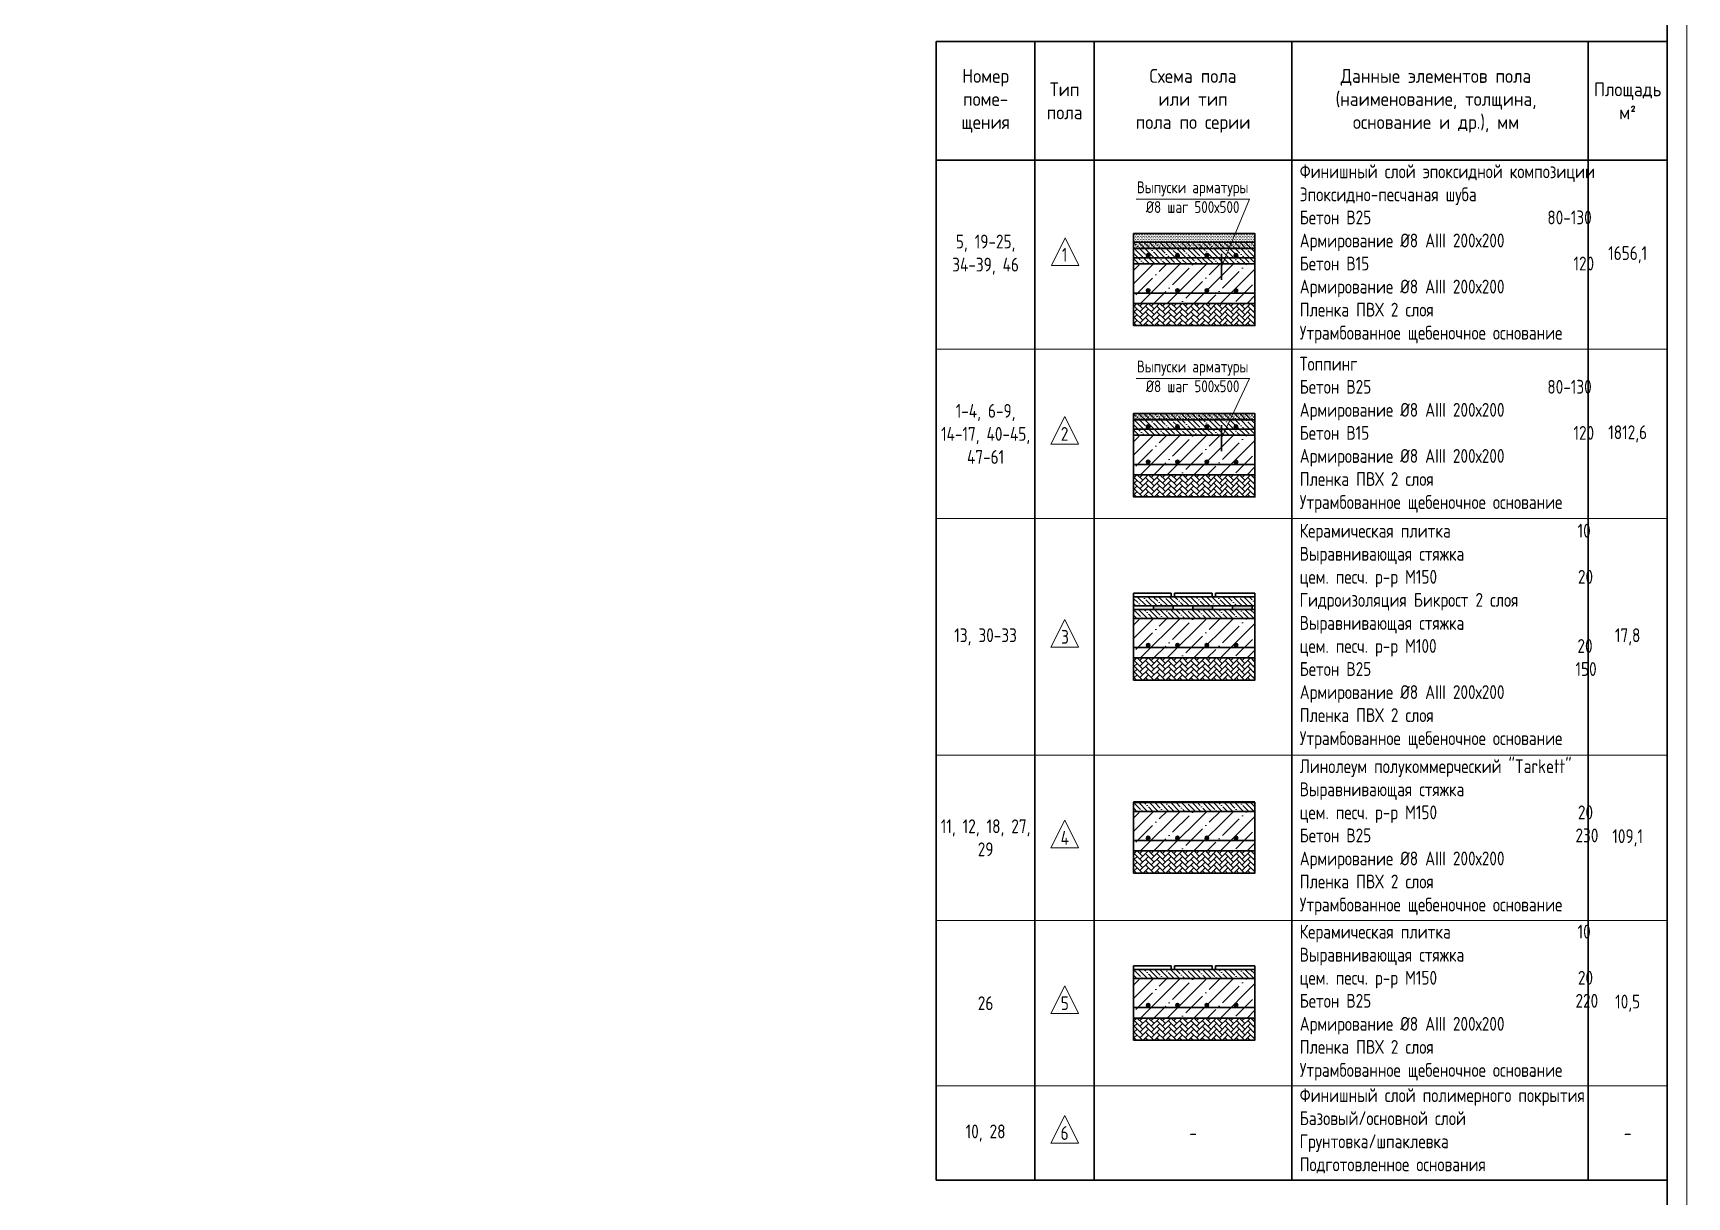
# Model space of a CAD drawing. Extents: x -965262 to 1142518, y -357520 to 71675.
# Drawn here: x 127810 to 169668, y -211630 to -182172 of the extents above; entities that cross this region are included whole.
import ezdxf

# ---------------------------------------------------------------- set-up
doc = ezdxf.new("R2010")
doc.units = 0
doc.header["$LTSCALE"] = 10
doc.layers.get('0').update_dxf_attribs({"linetype": 'CONTINUOUS', "lineweight": 30})
doc.styles.add('GOST 2.304', font='isocpeur.ttf', dxfattribs={"width": 0.75, "height": 250})
doc.styles.get("Standard").update_dxf_attribs({"font": 'isocpeur.ttf', "height": 300})
doc.styles.add('ГОСТ 2м', font='isocpeur.ttf', dxfattribs={"width": 0.8, "height": 250})

msp = doc.modelspace()

# ---------------------------------------------------------------- hatches: boundary and pattern name
at = {"lineweight": 15, "ltscale": 100}
h = msp.add_hatch(dxfattribs=at)
h.set_pattern_fill('DOTS', color=256, scale=25, style=0)
h.set_pattern_definition([(0, (981156.75, -1393778.113), (19.84375, 39.6875), [0, -39.6875])])
h.paths.add_polyline_path([(158732.9, -187467.2), (155662.9, -187467.2), (155662.9, -187622.4), (158732.9, -187622.4)])
h.paths.add_polyline_path([(158732.9, -187248.6), (155662.9, -187248.6), (155662.9, -187467.2), (158732.9, -187467.2)])
h = msp.add_hatch(dxfattribs=at)
h.set_pattern_fill('ANSI35', color=256, scale=30, angle=90, style=0)
h.set_pattern_definition([(135, (981156.75, -1393778.11), (-134.703842, -134.703842), []), (135, (981156.75, -1393643.4), (-134.703842, -134.703842), [238.125, -47.625, 0, -47.625])])
h.paths.add_polyline_path([(158732.9, -187859.1), (155662.9, -187859.1), (155662.9, -188015.7), (158732.9, -188015.7)])
h.paths.add_polyline_path([(158732.9, -187467.2), (155662.9, -187467.2), (155662.9, -187859.1), (158732.9, -187859.1)])
h.paths.add_polyline_path([(156818.8, -187798.2, -1), (156729.9, -187798.2, -1)], flags=16)
h.paths.add_polyline_path([(157560.2, -187798.2, -1), (157471.4, -187798.2, -1)], flags=16)
h.paths.add_polyline_path([(156077.3, -187798.2, -1), (155988.5, -187798.2, -1)], flags=16)
h.paths.add_polyline_path([(158301.7, -187798.2, -1), (158212.8, -187798.2, -1)], flags=16)
h = msp.add_hatch(color=1)
h.paths.add_polyline_path([(155988.5, -187798.2), (156077.3, -187798.2, 1)])
h.paths.add_polyline_path([(156077.3, -187798.2), (155988.5, -187798.2, 1)])
h = msp.add_hatch(color=1)
h.paths.add_polyline_path([(156729.9, -187798.2), (156818.8, -187798.2, 1)])
h.paths.add_polyline_path([(156818.8, -187798.2), (156729.9, -187798.2, 1)])
h = msp.add_hatch(color=1)
h.paths.add_polyline_path([(157471.4, -187798.2), (157560.2, -187798.2, 1)])
h.paths.add_polyline_path([(157560.2, -187798.2), (157471.4, -187798.2, 1)])
h = msp.add_hatch(color=1)
h.paths.add_polyline_path([(158212.8, -187798.2), (158301.7, -187798.2, 1)])
h.paths.add_polyline_path([(158301.7, -187798.2), (158212.8, -187798.2, 1)])
at = {"lineweight": 15}
h = msp.add_hatch(dxfattribs=at)
h.set_pattern_fill('ANSI35', color=256, scale=75, style=0)
h.set_pattern_definition([(45, (-4394405, -3123489.8), (-336.759605, 336.759605), []), (45, (-4394068.26, -3123489.8), (-336.759605, 336.759605), [595.3125, -119.0625, 0, -119.0625])])
h.paths.add_polyline_path([(158732.9, -188015.7), (155662.9, -188015.7), (155662.9, -189015.7), (158732.9, -189015.7)])
h = msp.add_hatch(color=1)
h.paths.add_polyline_path([(155988.5, -188691), (156077.3, -188691, 1)])
h.paths.add_polyline_path([(156077.3, -188691), (155988.5, -188691, 1)])
h = msp.add_hatch(color=1)
h.paths.add_polyline_path([(156729.9, -188691), (156818.8, -188691, 1)])
h.paths.add_polyline_path([(156818.8, -188691), (156729.9, -188691, 1)])
h = msp.add_hatch(color=1)
h.paths.add_polyline_path([(157471.4, -188691), (157560.2, -188691, 1)])
h.paths.add_polyline_path([(157560.2, -188691), (157471.4, -188691, 1)])
h = msp.add_hatch(color=1)
h.paths.add_polyline_path([(158212.8, -188691), (158301.7, -188691, 1)])
h.paths.add_polyline_path([(158301.7, -188691), (158212.8, -188691, 1)])
h = msp.add_hatch(dxfattribs=at)
h.set_pattern_fill('AR-HBONE', color=256, style=0)
h.set_pattern_definition([(45, (-4395802.48, -3145382.73), (1e-14, 143.684098), [304.8, -101.6]), (135, (-4395730.64, -3145310.89), (1e-14, 143.684098), [304.8, -101.6])])
h.paths.add_polyline_path([(158732.9, -189015.7), (155662.9, -189015.7), (155662.9, -189575.6), (158732.9, -189575.6)])
at = {"lineweight": 15, "ltscale": 100}
h = msp.add_hatch(dxfattribs=at)
h.set_pattern_fill('ANSI35', color=256, scale=30, angle=90, style=0)
h.set_pattern_definition([(135, (981156.75, -1398114.5), (-134.703842, -134.703842), []), (135, (981156.75, -1397979.79), (-134.703842, -134.703842), [238.125, -47.625, 0, -47.625])])
h.paths.add_polyline_path([(158732.9, -192195.5), (155662.9, -192195.5), (155662.9, -192352.1), (158732.9, -192352.1)])
h.paths.add_polyline_path([(158732.9, -191803.6), (155662.9, -191803.6), (155662.9, -192195.5), (158732.9, -192195.5)])
h.paths.add_polyline_path([(156818.8, -192134.6, -1), (156729.9, -192134.6, -1)], flags=16)
h.paths.add_polyline_path([(157560.2, -192134.6, -1), (157471.4, -192134.6, -1)], flags=16)
h.paths.add_polyline_path([(156077.3, -192134.6, -1), (155988.5, -192134.6, -1)], flags=16)
h.paths.add_polyline_path([(158301.7, -192134.6, -1), (158212.8, -192134.6, -1)], flags=16)
at = {"lineweight": 15}
h = msp.add_hatch(dxfattribs=at)
h.set_pattern_fill('DOTS', color=256, scale=25)
h.set_pattern_definition([(0, (3220014.715, -186370.24), (19.84375, 39.6875), [0, -39.6875])])
h.paths.add_polyline_path([(158732.9, -191958.8), (155662.9, -191958.8), (155662.9, -191803.6), (158732.9, -191803.6)])
h = msp.add_hatch(color=1)
h.paths.add_polyline_path([(155988.5, -192134.6), (156077.3, -192134.6, 1)])
h.paths.add_polyline_path([(156077.3, -192134.6), (155988.5, -192134.6, 1)])
h = msp.add_hatch(color=1)
h.paths.add_polyline_path([(156729.9, -192134.6), (156818.8, -192134.6, 1)])
h.paths.add_polyline_path([(156818.8, -192134.6), (156729.9, -192134.6, 1)])
h = msp.add_hatch(color=1)
h.paths.add_polyline_path([(157471.4, -192134.6), (157560.2, -192134.6, 1)])
h.paths.add_polyline_path([(157560.2, -192134.6), (157471.4, -192134.6, 1)])
h = msp.add_hatch(color=1)
h.paths.add_polyline_path([(158212.8, -192134.6), (158301.7, -192134.6, 1)])
h.paths.add_polyline_path([(158301.7, -192134.6), (158212.8, -192134.6, 1)])
h = msp.add_hatch(dxfattribs=at)
h.set_pattern_fill('ANSI35', color=256, scale=75, style=0)
h.set_pattern_definition([(45, (-4394405, -3127826.2), (-336.759605, 336.759605), []), (45, (-4394068.26, -3127826.2), (-336.759605, 336.759605), [595.3125, -119.0625, 0, -119.0625])])
h.paths.add_polyline_path([(158732.9, -192352.1), (155662.9, -192352.1), (155662.9, -193352.1), (158732.9, -193352.1)])
h = msp.add_hatch(dxfattribs=at)
h.set_pattern_fill('AR-HBONE', color=256, style=0)
h.set_pattern_definition([(45, (-4395802.48, -3149719.11), (1e-14, 143.684098), [304.8, -101.6]), (135, (-4395730.64, -3149647.27), (1e-14, 143.684098), [304.8, -101.6])])
h.paths.add_polyline_path([(158732.9, -193352.1), (155662.9, -193352.1), (155662.9, -193912), (158732.9, -193912)])
h = msp.add_hatch(color=1)
h.paths.add_polyline_path([(155988.5, -193027.3), (156077.3, -193027.3, 1)])
h.paths.add_polyline_path([(156077.3, -193027.3), (155988.5, -193027.3, 1)])
h = msp.add_hatch(color=1)
h.paths.add_polyline_path([(156729.9, -193027.3), (156818.8, -193027.3, 1)])
h.paths.add_polyline_path([(156818.8, -193027.3), (156729.9, -193027.3, 1)])
h = msp.add_hatch(color=1)
h.paths.add_polyline_path([(157471.4, -193027.3), (157560.2, -193027.3, 1)])
h.paths.add_polyline_path([(157560.2, -193027.3), (157471.4, -193027.3, 1)])
h = msp.add_hatch(color=1)
h.paths.add_polyline_path([(158212.8, -193027.3), (158301.7, -193027.3, 1)])
h.paths.add_polyline_path([(158301.7, -193027.3), (158212.8, -193027.3, 1)])
h = msp.add_hatch(dxfattribs=at)
h.set_pattern_fill('ANSI35', color=256, scale=30, angle=90)
h.set_pattern_definition([(135, (156779.03, -196653.2), (-134.704, -134.704), []), (135, (156779.03, -196518.49), (-134.704, -134.704), [238.125, -47.625, 0, -47.625])])
h.paths.add_polyline_path([(158732.9, -196645.2), (156162.9, -196645.2), (156162.9, -196670.2), (158732.9, -196670.2)])
h.paths.add_polyline_path([(156162.9, -196645.2), (155662.9, -196645.2), (155662.9, -196670.2), (156162.9, -196670.2)])
h.paths.add_polyline_path([(158732.9, -196439.9), (155662.9, -196439.9), (155662.9, -196595.2), (155662.9, -196645.2), (158732.9, -196645.2)])
h = msp.add_hatch(color=256, dxfattribs=at)
h.dxf.hatch_style = 1
h.paths.add_polyline_path([(156162.9, -196670.2), (156162.9, -196758.2), (156662.9, -196758.2), (156662.9, -196670.2)])
h.paths.add_polyline_path([(157162.9, -196670.2), (157162.9, -196758.2), (157662.9, -196758.2), (157662.9, -196670.2)])
h.paths.add_polyline_path([(158662.9, -196758.2), (158662.9, -196670.2), (158162.9, -196670.2), (158162.9, -196758.2)])
h = msp.add_hatch(dxfattribs=at)
h.set_pattern_fill('ANSI35', color=256, scale=30, angle=90)
h.set_pattern_definition([(135, (156609.05, -196771), (-134.704, -134.704), []), (135, (156609.05, -196636.3), (-134.704, -134.704), [238.125, -47.625, 0, -47.625])])
h.paths.add_polyline_path([(158732.9, -196758.2), (156162.9, -196758.2), (156162.9, -196783.2), (158732.9, -196783.2)])
h.paths.add_polyline_path([(156162.9, -196758.2), (155662.9, -196758.2), (155662.9, -196783.2), (156162.9, -196783.2)])
h.paths.add_polyline_path([(158732.9, -196783.2), (155662.9, -196783.2), (155662.9, -196988.5), (158732.9, -196988.5)])
h = msp.add_hatch(dxfattribs=at)
h.set_pattern_fill('ANSI35', color=256, scale=75, style=0)
h.set_pattern_definition([(45, (-4394405, -3132462.56), (-336.759605, 336.759605), []), (45, (-4394068.26, -3132462.56), (-336.759605, 336.759605), [595.3125, -119.0625, 0, -119.0625])])
h.paths.add_polyline_path([(158732.9, -196988.5), (155662.9, -196988.5), (155662.9, -197988.5), (158732.9, -197988.5)])
h = msp.add_hatch(color=1)
h.paths.add_polyline_path([(155988.5, -197663.7), (156077.3, -197663.7, 1)])
h.paths.add_polyline_path([(156077.3, -197663.7), (155988.5, -197663.7, 1)])
h = msp.add_hatch(color=1)
h.paths.add_polyline_path([(156729.9, -197663.7), (156818.8, -197663.7, 1)])
h.paths.add_polyline_path([(156818.8, -197663.7), (156729.9, -197663.7, 1)])
h = msp.add_hatch(color=1)
h.paths.add_polyline_path([(157471.4, -197663.7), (157560.2, -197663.7, 1)])
h.paths.add_polyline_path([(157560.2, -197663.7), (157471.4, -197663.7, 1)])
h = msp.add_hatch(color=1)
h.paths.add_polyline_path([(158212.8, -197663.7), (158301.7, -197663.7, 1)])
h.paths.add_polyline_path([(158301.7, -197663.7), (158212.8, -197663.7, 1)])
h = msp.add_hatch(dxfattribs=at)
h.set_pattern_fill('AR-HBONE', color=256, style=0)
h.set_pattern_definition([(45, (-4395802.48, -3154355.49), (1e-14, 143.684098), [304.8, -101.6]), (135, (-4395730.64, -3154283.65), (1e-14, 143.684098), [304.8, -101.6])])
h.paths.add_polyline_path([(158732.9, -197988.5), (155662.9, -197988.5), (155662.9, -198548.3), (158732.9, -198548.3)])
h = msp.add_hatch(dxfattribs=at)
h.set_pattern_fill('ANSI35', color=256, scale=30, angle=90)
h.set_pattern_definition([(135, (156609.05, -201654.37), (-134.704, -134.704), []), (135, (156609.05, -201519.67), (-134.704, -134.704), [238.125, -47.625, 0, -47.625])])
h.paths.add_polyline_path([(158732.9, -201641.6), (156162.9, -201641.6), (156162.9, -201666.6), (158732.9, -201666.6)])
h.paths.add_polyline_path([(156162.9, -201641.6), (155662.9, -201641.6), (155662.9, -201666.6), (156162.9, -201666.6)])
h.paths.add_polyline_path([(158732.9, -201666.6), (155662.9, -201666.6), (155662.9, -201871.8), (158732.9, -201871.8)])
h = msp.add_hatch(dxfattribs=at)
h.set_pattern_fill('ANSI35', color=256, scale=75, style=0)
h.set_pattern_definition([(45, (-4394405, -3137345.94), (-336.759605, 336.759605), []), (45, (-4394068.26, -3137345.94), (-336.759605, 336.759605), [595.3125, -119.0625, 0, -119.0625])])
h.paths.add_polyline_path([(158732.9, -201871.8), (155662.9, -201871.8), (155662.9, -202871.8), (158732.9, -202871.8)])
h = msp.add_hatch(color=1)
h.paths.add_polyline_path([(155988.5, -202547.1), (156077.3, -202547.1, 1)])
h.paths.add_polyline_path([(156077.3, -202547.1), (155988.5, -202547.1, 1)])
h = msp.add_hatch(color=1)
h.paths.add_polyline_path([(156729.9, -202547.1), (156818.8, -202547.1, 1)])
h.paths.add_polyline_path([(156818.8, -202547.1), (156729.9, -202547.1, 1)])
h = msp.add_hatch(color=1)
h.paths.add_polyline_path([(157471.4, -202547.1), (157560.2, -202547.1, 1)])
h.paths.add_polyline_path([(157560.2, -202547.1), (157471.4, -202547.1, 1)])
h = msp.add_hatch(color=1)
h.paths.add_polyline_path([(158212.8, -202547.1), (158301.7, -202547.1, 1)])
h.paths.add_polyline_path([(158301.7, -202547.1), (158212.8, -202547.1, 1)])
h = msp.add_hatch(dxfattribs=at)
h.set_pattern_fill('AR-HBONE', color=256, style=0)
h.set_pattern_definition([(45, (-4395802.48, -3159238.87), (1e-14, 143.684098), [304.8, -101.6]), (135, (-4395730.64, -3159167.02), (1e-14, 143.684098), [304.8, -101.6])])
h.paths.add_polyline_path([(158732.9, -202871.8), (155662.9, -202871.8), (155662.9, -203431.7), (158732.9, -203431.7)])
h = msp.add_hatch(dxfattribs=at)
h.set_pattern_fill('ANSI35', color=256, scale=30, angle=90)
h.set_pattern_definition([(135, (156609.05, -205884.75), (-134.704, -134.704), []), (135, (156609.05, -205750.05), (-134.704, -134.704), [238.125, -47.625, 0, -47.625])])
h.paths.add_polyline_path([(158732.9, -205872), (156162.9, -205872), (156162.9, -205897), (158732.9, -205897)])
h.paths.add_polyline_path([(156162.9, -205872), (155662.9, -205872), (155662.9, -205897), (156162.9, -205897)])
h.paths.add_polyline_path([(158732.9, -205897), (155662.9, -205897), (155662.9, -206102.2), (158732.9, -206102.2)])
h = msp.add_hatch(dxfattribs=at)
h.set_pattern_fill('ANSI35', color=256, scale=75, style=0)
h.set_pattern_definition([(45, (-4394405, -3141576.3), (-336.759605, 336.759605), []), (45, (-4394068.26, -3141576.3), (-336.759605, 336.759605), [595.3125, -119.0625, 0, -119.0625])])
h.paths.add_polyline_path([(158732.9, -206102.2), (155662.9, -206102.2), (155662.9, -207102.2), (158732.9, -207102.2)])
h = msp.add_hatch(color=1)
h.paths.add_polyline_path([(155988.5, -206777.5), (156077.3, -206777.5, 1)])
h.paths.add_polyline_path([(156077.3, -206777.5), (155988.5, -206777.5, 1)])
h = msp.add_hatch(color=1)
h.paths.add_polyline_path([(156729.9, -206777.5), (156818.8, -206777.5, 1)])
h.paths.add_polyline_path([(156818.8, -206777.5), (156729.9, -206777.5, 1)])
h = msp.add_hatch(color=1)
h.paths.add_polyline_path([(157471.4, -206777.5), (157560.2, -206777.5, 1)])
h.paths.add_polyline_path([(157560.2, -206777.5), (157471.4, -206777.5, 1)])
h = msp.add_hatch(color=1)
h.paths.add_polyline_path([(158212.8, -206777.5), (158301.7, -206777.5, 1)])
h.paths.add_polyline_path([(158301.7, -206777.5), (158212.8, -206777.5, 1)])
h = msp.add_hatch(dxfattribs=at)
h.set_pattern_fill('AR-HBONE', color=256, style=0)
h.set_pattern_definition([(45, (-4395802.48, -3163469.24), (1e-14, 143.684098), [304.8, -101.6]), (135, (-4395730.64, -3163397.4), (1e-14, 143.684098), [304.8, -101.6])])
h.paths.add_polyline_path([(158732.9, -207102.2), (155662.9, -207102.2), (155662.9, -207662.1), (158732.9, -207662.1)])

# ---------------------------------------------------------------- linework, layer by layer
for p, q in [((150667.6, -182388.2, -3259.8), (169167.6, -182388.2, -3259.8)), ((153167.6, -182388.2, -3259.8), (153167.6, -211206.5, -3259.8)), ((169167.6, -182388.2, -3259.8), (169167.6, -211206.5, -3259.8)), ((150667.6, -185388.2, -3259.8), (169167.6, -185388.2, -3259.8)), ((167167.5, -185388.2, -3259.8), (167167.4, -191474.6, -3259.8)), ((155662.9, -196351.9, -3259.8), (156612.9, -196351.9, -3259.8)), ((155662.9, -196439.9, -3259.8), (155662.9, -196351.9, -3259.8)), ((155662.9, -196439.9, -3259.8), (158732.9, -196439.9, -3259.8)), ((155662.9, -196439.9, -3259.8), (158732.9, -196439.9, -3259.8)), ((155662.9, -196988.5, -3259.8), (155662.9, -196439.9, -3259.8)), ((158732.9, -196670.2, -3259.8), (155662.9, -196670.2, -3259.8)), ((156162.9, -196758.2, -3259.8), (156162.9, -196670.2, -3259.8)), ((156612.9, -196439.9, -3259.8), (156612.9, -196351.9, -3259.8)), ((156662.9, -196758.2, -3259.8), (156662.9, -196670.2, -3259.8)), ((156697.9, -196439.9, -3259.8), (156697.9, -196351.9, -3259.8)), ((156697.9, -196351.9, -3259.8), (157647.9, -196351.9, -3259.8)), ((157162.9, -196758.2, -3259.8), (157162.9, -196670.2, -3259.8)), ((157647.9, -196439.9, -3259.8), (157647.9, -196351.9, -3259.8)), ((157662.9, -196758.2, -3259.8), (157662.9, -196670.2, -3259.8)), ((157732.9, -196439.9, -3259.8), (157732.9, -196351.9, -3259.8)), ((157732.9, -196351.9, -3259.8), (158732.9, -196351.9, -3259.8)), ((158162.9, -196758.2, -3259.8), (158162.9, -196670.2, -3259.8)), ((158662.9, -196758.2, -3259.8), (158662.9, -196670.2, -3259.8)), ((158732.9, -196439.9, -3259.8), (158732.9, -196351.9, -3259.8)), ((158732.9, -196439.9, -3259.8), (158732.9, -196595.2, -3259.8)), ((158732.9, -196439.9, -3259.8), (158732.9, -196988.5, -3259.8)), ((155662.9, -196758.2, -3259.8), (158732.9, -196758.2, -3259.8)), ((155662.9, -196988.5, -3259.8), (158732.9, -196988.5, -3259.8)), ((155662.9, -197988.5, -3259.8), (155662.9, -196988.5, -3259.8)), ((158732.9, -196988.5, -3259.8), (155662.9, -196988.5, -3259.8)), ((158732.9, -196988.5, -3259.8), (158732.9, -197988.5, -3259.8)), ((158732.9, -197988.5, -3259.8), (155662.9, -197988.5, -3259.8)), ((155662.9, -201871.8, -3259.8), (155662.9, -201641.6, -3259.8)), ((158732.9, -201641.6, -3259.8), (158732.9, -201871.8, -3259.8)), ((158732.9, -201871.8, -3259.8), (155662.9, -201871.8, -3259.8)), ((155662.9, -201871.8, -3259.8), (158732.9, -201871.8, -3259.8)), ((155662.9, -202871.8, -3259.8), (155662.9, -201871.8, -3259.8)), ((158732.9, -201871.8, -3259.8), (158732.9, -202871.8, -3259.8)), ((158732.9, -202871.8, -3259.8), (155662.9, -202871.8, -3259.8)), ((155662.9, -205783.9, -3259.8), (156612.9, -205783.9, -3259.8)), ((155662.9, -205872, -3259.8), (155662.9, -205783.9, -3259.8)), ((155662.9, -206102.2, -3259.8), (155662.9, -205872, -3259.8)), ((155662.9, -205872, -3259.8), (158732.9, -205872, -3259.8)), ((155662.9, -205872, -3259.8), (158732.9, -205872, -3259.8)), ((156612.9, -205872, -3259.8), (156612.9, -205783.9, -3259.8)), ((156697.9, -205783.9, -3259.8), (157647.9, -205783.9, -3259.8)), ((156697.9, -205872, -3259.8), (156697.9, -205783.9, -3259.8)), ((157647.9, -205872, -3259.8), (157647.9, -205783.9, -3259.8)), ((157732.9, -205783.9, -3259.8), (158732.9, -205783.9, -3259.8)), ((157732.9, -205872, -3259.8), (157732.9, -205783.9, -3259.8)), ((158732.9, -205872, -3259.8), (158732.9, -205783.9, -3259.8)), ((158732.9, -205872, -3259.8), (158732.9, -206102.2, -3259.8)), ((158732.9, -206102.2, -3259.8), (155662.9, -206102.2, -3259.8)), ((155662.9, -206102.2, -3259.8), (158732.9, -206102.2, -3259.8)), ((155662.9, -207102.2, -3259.8), (155662.9, -206102.2, -3259.8)), ((158732.9, -206102.2, -3259.8), (158732.9, -207102.2, -3259.8)), ((158732.9, -207102.2, -3259.8), (155662.9, -207102.2, -3259.8))]:
    msp.add_line(p, q)
at = {"ltscale": 0.25}
for p, q in [((150667.6, -182388.2, -3259.8), (150667.6, -211206.5, -3259.8)), ((154667.6, -182388.2, -3259.8), (154667.6, -211206.5, -3259.8)), ((159667.6, -182388.2, -3259.8), (159667.6, -211206.5, -3259.8)), ((167167.6, -182388.2, -3259.8), (167166.8, -211206.5, -3259.8)), ((150667.6, -211206.5, -3259.8), (169167.6, -211206.5, -3259.8))]:
    msp.add_line(p, q, dxfattribs=at)
at = {"lineweight": 15}
for p, q in [((153581.4, -188057.6, 8350.5), (153931.4, -187357.6, 8350.5)), ((153931.4, -187357.6, 8350.5), (154281.4, -188057.6, 8350.5)), ((153581.4, -188057.6, 8350.5), (154281.4, -188057.6, 8350.5)), ((153570.3, -192575.7, 8350.5), (153920.3, -191875.7, 8350.5)), ((153920.3, -191875.7, 8350.5), (154270.3, -192575.7, 8350.5)), ((153570.3, -192575.7, 8350.5), (154270.3, -192575.7, 8350.5)), ((153571.9, -197712.1, 8350.5), (153921.9, -197012.1, 8350.5)), ((153921.9, -197012.1, 8350.5), (154271.9, -197712.1, 8350.5)), ((153571.9, -197712.1, 8350.5), (154271.9, -197712.1, 8350.5)), ((153570.8, -202798.5, 8350.5), (153920.8, -202098.5, 8350.5)), ((153920.8, -202098.5, 8350.5), (154270.8, -202798.5, 8350.5)), ((153570.8, -202798.5, 8350.5), (154270.8, -202798.5, 8350.5)), ((153571.9, -206984.8, 8350.5), (153921.9, -206284.8, 8350.5)), ((153921.9, -206284.8, 8350.5), (154271.9, -206984.8, 8350.5)), ((153571.9, -206984.8, 8350.5), (154271.9, -206984.8, 8350.5)), ((153571.9, -210270.8, 8350.5), (153921.9, -209570.8, 8350.5)), ((153921.9, -209570.8, 8350.5), (154271.9, -210270.8, 8350.5)), ((153571.9, -210270.8, 8350.5), (154271.9, -210270.8, 8350.5))]:
    msp.add_line(p, q, dxfattribs=at)
at = {"color": 1}
for p, q in [((155662.9, -187859.1, -3259.8), (158732.9, -187859.1, -3259.8)), ((155662.9, -188751.9, -3259.8), (158732.9, -188751.9, -3259.8)), ((155662.9, -192195.5, -3259.8), (158732.9, -192195.5, -3259.8)), ((155662.9, -193088.2, -3259.8), (158732.9, -193088.2, -3259.8)), ((155662.9, -197724.6, -3259.8), (158732.9, -197724.6, -3259.8)), ((155662.9, -202608, -3259.8), (158732.9, -202608, -3259.8)), ((155662.9, -206838.4, -3259.8), (158732.9, -206838.4, -3259.8))]:
    msp.add_line(p, q, dxfattribs=at)
at = {"lineweight": 15, "ltscale": 0.25}
for p, q in [((150667.6, -190174.6, -3259.8), (169167.6, -190174.6, -3259.8)), ((150667.6, -194461, -3259.8), (169167.6, -194461, -3259.8)), ((150667.6, -200447.4, -3259.8), (169167.6, -200447.4, -3259.8)), ((150667.6, -204633.7, -3259.8), (169167.6, -204633.7, -3259.8)), ((150667.6, -208820.1, -3259.8), (169167.6, -208820.1, -3259.8))]:
    msp.add_line(p, q, dxfattribs=at)
at = {"lineweight": 40}
msp.add_line((155662.9, -201641.6, -3259.8), (158732.9, -201641.6, -3259.8), dxfattribs=at)
at = {"lineweight": 15, "elevation": -3259.8}
msp.add_lwpolyline([(169667.6, -240087.8), (169667.6, -155987.8), (50767.6, -155987.8), (50767.6, -240087.8)], close=True, dxfattribs=at)
at = {"elevation": -3259.8}
for points in [[(169167.6, -239587.8), (169167.6, -156487.8), (52767.6, -156487.8), (52767.6, -239587.8)], [(155662.9, -187248.6), (158732.9, -187248.6), (158732.9, -188015.7), (155662.9, -188015.7)], [(155662.9, -188015.7), (158732.9, -188015.7), (158732.9, -189015.7), (155662.9, -189015.7)], [(155662.9, -189015.7), (158732.9, -189015.7), (158732.9, -189575.6), (155662.9, -189575.6)], [(155662.9, -191803.6), (158732.9, -191803.6), (158732.9, -192352.1), (155662.9, -192352.1)], [(158732.9, -191958.8), (155662.9, -191958.8), (155662.9, -191803.6), (158732.9, -191803.6)], [(155662.9, -192352.1), (158732.9, -192352.1), (158732.9, -193352.1), (155662.9, -193352.1)], [(155662.9, -193352.1), (158732.9, -193352.1), (158732.9, -193912), (155662.9, -193912)], [(155662.9, -197988.5), (158732.9, -197988.5), (158732.9, -198548.3), (155662.9, -198548.3)], [(155662.9, -202871.8), (158732.9, -202871.8), (158732.9, -203431.7), (155662.9, -203431.7)], [(155662.9, -207102.2), (158732.9, -207102.2), (158732.9, -207662.1), (155662.9, -207662.1)]]:
    msp.add_lwpolyline(points, close=True, dxfattribs=at)
at = {"lineweight": 15, "ltscale": 100, "extrusion": (0, 1, 0)}
for elevation in [-186376.3, -190912.7]:
    msp.add_lwpolyline([(-155725.2, 8350.5), (-158599.7, -1451.3)], dxfattribs=dict(at, elevation=elevation))
at = {"lineweight": 15, "ltscale": 100, "extrusion": (4.80244e-14, 1.55032e-14, -1), "elevation": 3259.8}
for points in [[(-157884, -188088.9), (-158599.7, -186376.3)], [(-157884, -192425.3), (-158599.7, -190912.7)]]:
    msp.add_lwpolyline(points, dxfattribs=at)
at = {"elevation": -3259.8}
for points in [[(155662.9, -187467.2), (158732.9, -187467.2)], [(155662.9, -187622.4), (158732.9, -187622.4)], [(155662.9, -191803.6), (158732.9, -191803.6)], [(155662.9, -191958.8), (158732.9, -191958.8)], [(155662.9, -196439.9), (158732.9, -196439.9)], [(155662.9, -205872), (158732.9, -205872)]]:
    msp.add_lwpolyline(points, dxfattribs=at)
at = {"color": 1, "ltscale": 100, "elevation": -3259.8}
for points in [[(157884, -187761.6), (157884, -188416.3)], [(157884, -192098), (157884, -192752.7)]]:
    msp.add_lwpolyline(points, dxfattribs=at)
at = {"color": 1}
for centre in [(156032.9, -187798.2, -3259.8), (156774.4, -187798.2, -3259.8), (157515.8, -187798.2, -3259.8), (158257.2, -187798.2, -3259.8), (156032.9, -188691, -3259.8), (156774.4, -188691, -3259.8), (157515.8, -188691, -3259.8), (158257.2, -188691, -3259.8), (156032.9, -192134.6, -3259.8), (156774.4, -192134.6, -3259.8), (157515.8, -192134.6, -3259.8), (158257.2, -192134.6, -3259.8), (156032.9, -193027.3, -3259.8), (156774.4, -193027.3, -3259.8), (157515.8, -193027.3, -3259.8), (158257.2, -193027.3, -3259.8), (156032.9, -197663.7, -3259.8), (156774.4, -197663.7, -3259.8), (157515.8, -197663.7, -3259.8), (158257.2, -197663.7, -3259.8), (156032.9, -202547.1, -3259.8), (156774.4, -202547.1, -3259.8), (157515.8, -202547.1, -3259.8), (158257.2, -202547.1, -3259.8), (156032.9, -206777.5, -3259.8), (156774.4, -206777.5, -3259.8), (157515.8, -206777.5, -3259.8), (158257.2, -206777.5, -3259.8)]:
    msp.add_circle(centre, 44.4, dxfattribs=at)

# ---------------------------------------------------------------- texts
at = {"char_height": 350, "attachment_point": 5}
for s, insert, width in [('{\\W0.9;Номер\\Pпоме-\\Pщения}', (151917.6, -183888.2, -3259.8), 2500), ('{\\W0.9;Схема пола\\Pили тип\\Pпола по серии}', (157167.6, -183888.2, -3259.8), 5000), ('{\\W0.9;Данные элементов пола\\P(наименование, толщина,\\Pоснование и др.), мм}', (163317.6, -183888.2, -3259.8), 7700), ('{\\W0.9;Тип\\Pпола}', (153917.6, -183888.2, -3259.8), 1500), ('{\\W0.9;Площадь\\Pм²}', (168167.6, -183888.2, -3259.8), 2000)]:
    msp.add_mtext(s, dxfattribs=dict(at, insert=insert, width=width))
at = {"char_height": 350, "attachment_point": 4, "style": 'ГОСТ 2м'}
for s, heights, insert in [('Финишный слой эпоксидной композиции\\PЭпоксидно-песчаная шуба\\PБетон В25                         80-130\\PАрмирование %%C8 АIII 200х200\\PБетон В15                             120\\PАрмирование %%C8 АIII 200х200\\PПленка ПВХ 2 слоя\\PУтрамбованное щебеночное основание', [6194.8], (159867.6, -187761.4, -3259.8)), ('Топпинг\\PБетон В25                         80-130\\PАрмирование %%C8 АIII 200х200\\PБетон В15                             120\\PАрмирование %%C8 АIII 200х200\\PПленка ПВХ 2 слоя\\PУтрамбованное щебеночное основание', [6194.8], (159867.6, -192339.5, -3259.8)), ('\\PКерамическая плитка                  10\\PВыравнивающая стяжка\\Pцем. песч. р-р М150                    20\\PГидроизоляция Бикрост 2 слоя\\PВыравнивающая стяжка\\Pцем. песч. р-р М100                    20\\PБетон В25                             150\\PАрмирование %%C8 АIII 200х200\\PПленка ПВХ 2 слоя\\PУтрамбованное щебеночное основание', [6733.3], (159867.6, -197149.4, -3259.8)), ('\\PЛинолеум полукоммерческий "Tarkett"  \\PВыравнивающая стяжка\\Pцем. песч. р-р М150                    20\\PБетон В25                             230\\PАрмирование %%C8 АIII 200х200\\PПленка ПВХ 2 слоя\\PУтрамбованное щебеночное основание', [6733.3], (159867.6, -202235.8, -3259.8)), ('\\PКерамическая плитка                  10\\PВыравнивающая стяжка\\Pцем. песч. р-р М150                    20\\PБетон В25                             220\\PАрмирование %%C8 АIII 200х200\\PПленка ПВХ 2 слоя\\PУтрамбованное щебеночное основание', [6733.3], (159867.6, -206422.1, -3259.8)), ('Финишный слой полимерного покрытия\\PБазовый/основной слой\\PГрунтовка/шпаклевка\\PПодготовленное основания', [6733.3], (159867.6, -209958.5, -3259.8))]:
    msp.add_mtext_dynamic_manual_height_columns(s, width=7299.832, gutter_width=1250, heights=heights, dxfattribs=dict(at, insert=insert))
at = {"ltscale": 100, "char_height": 300, "width": 4000, "attachment_point": 5, "style": 'GOST 2.304'}
for insert in [(157157.4, -186325.9, -3259.8), (157157.4, -190862.3, -3259.8)]:
    msp.add_mtext('{\\W0.8;Выпуски арматуры\\P%%C8 шаг 500х500}', dxfattribs=dict(at, insert=insert))
at = {"char_height": 350, "attachment_point": 5, "style": 'GOST 2.304'}
for s, insert, width in [('{\\W0.8;5, 19-25,\\P34-39, 46}', (151917.6, -187781.4, -3259.8), 2500), ('{\\W0.8;1}', (153917.6, -187781.4, -3259.8), 1500), ('{\\W0.8;1656,1}', (168167.6, -187781.4, -3259.8), 2000.084), ('{\\W0.8;1-4, 6-9,\\P14-17, 40-45,\\P47-61 } ', (151917.6, -192317.8, -3259.8), 2500), ('{\\W0.8;1812,6}', (168167.6, -192317.8, -3259.8), 2000.084), ('{\\W0.8;2}', (153917.6, -192317.8, -3259.8), 1500), ('{\\W0.8;3}', (153927.9, -197454.2, -3259.8), 1500), ('{\\W0.8;4}', (153922.8, -202540.6, -3259.8), 1510.313), ('{\\W0.8;5}', (153922.8, -206726.9, -3259.8), 1510.313), ('{\\W0.8;6}', (153917.6, -210013.3, -3259.8), 1500), ('{\\W0.8;-}', (157167.6, -210013.3, -3259.8), 5000)]:
    msp.add_mtext(s, dxfattribs=dict(at, insert=insert, width=width))
at = {"color": 1, "char_height": 350, "attachment_point": 5, "style": 'GOST 2.304'}
for s, insert, width in [('{\\W0.8;\\C256;13, 30-33\\C1; } ', (151917.6, -197454.2, -3259.8), 2500), ('{\\W0.8;\\C256;17,8}', (168167.6, -197454.2, -3259.8), 2000.084), ('{\\W0.8;\\C256;11, 12, 18, 27, 29\\C1; } ', (151917.6, -202540.6, -3259.8), 2500), ('{\\W0.8;\\C256;109,1}', (168167.6, -202540.6, -3259.8), 2000.084), ('{\\W0.8;\\C256;26}', (151917.6, -206726.9, -3259.8), 2500), ('{\\W0.8;\\C256;10,5}', (168167.6, -206726.9, -3259.8), 2000.084), ('{\\W0.8;\\C256;10, 28}', (151917.6, -210013.3, -3259.8), 2500), ('{\\W0.8;-}', (168167.6, -210012.9, -3259.8), 2000.084)]:
    msp.add_mtext(s, dxfattribs=dict(at, insert=insert, width=width))

doc.saveas('drawing.dxf')
